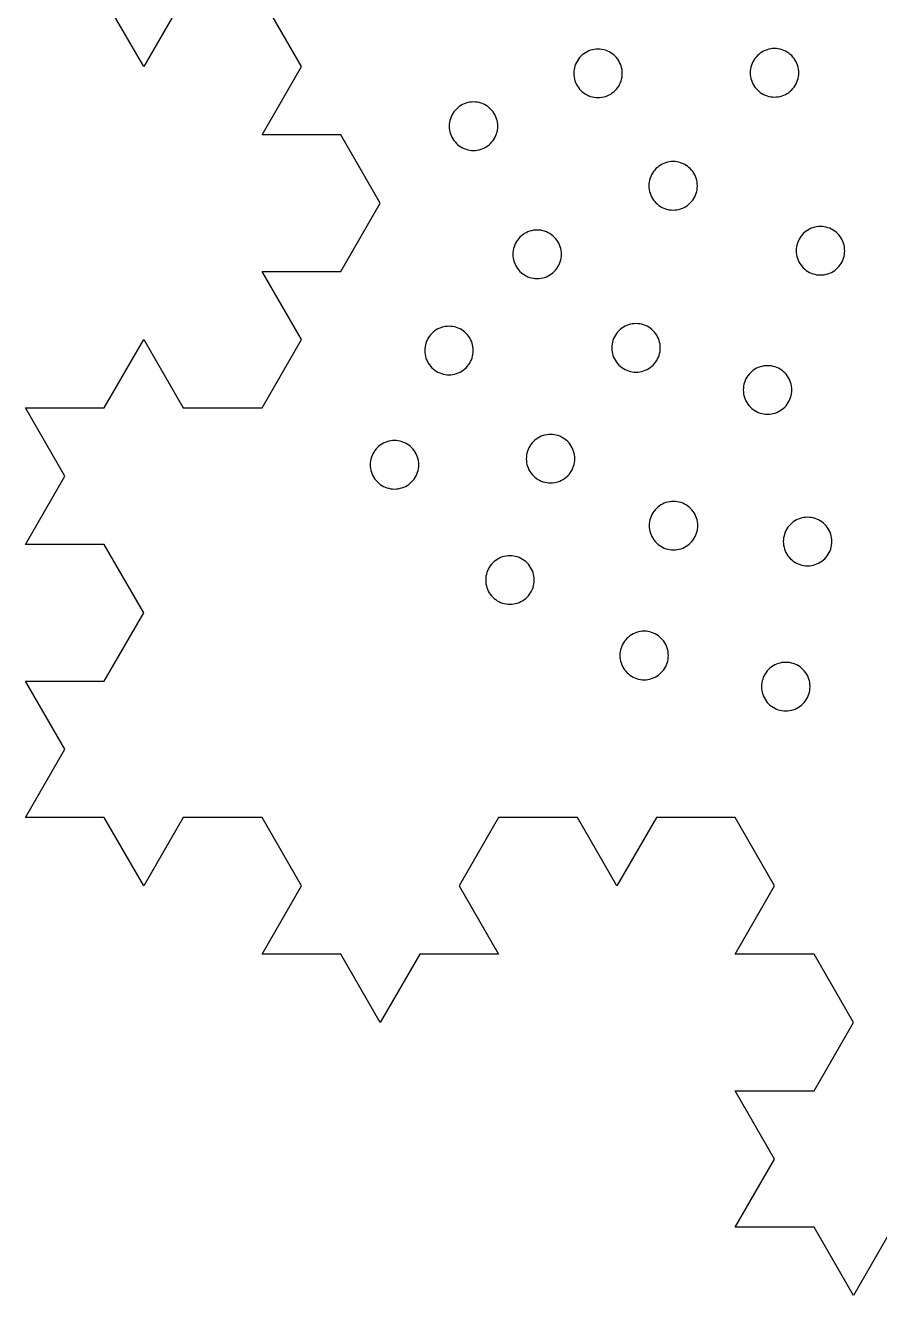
# Model space of a CAD drawing. Header units: millimetres. Extents: x 0 to 377, y 0 to 280.
# Drawn here: x 133.9 to 183.2, y 146 to 219.3 of the extents above; entities that cross this region are included whole.
import ezdxf

# ---------------------------------------------------------------- set-up
doc = ezdxf.new("R2010")
doc.units = ezdxf.units.MM
doc.layers.add('CUT', color=1, linetype='Continuous')

msp = doc.modelspace()

# ---------------------------------------------------------------- linework, layer by layer
at = {"layer": 'CUT'}
for points in [[(183.958, 149.956), (181.683, 146.015), (179.408, 149.956), (174.857, 149.956), (177.132, 153.896), (174.857, 157.837), (179.408, 157.837), (181.683, 161.778), (179.408, 165.719), (174.857, 165.719), (177.132, 169.659), (174.857, 173.6), (170.307, 173.6), (168.032, 169.659), (165.756, 173.6), (161.206, 173.6), (158.931, 169.659), (161.206, 165.719), (156.656, 165.719), (154.381, 161.778), (152.105, 165.719), (147.555, 165.719), (149.83, 169.659), (147.555, 173.6), (143.005, 173.6), (140.729, 169.659), (138.454, 173.6), (133.904, 173.6), (136.179, 177.541), (133.904, 181.481), (138.454, 181.481), (140.729, 185.422), (138.454, 189.363), (133.904, 189.363), (136.179, 193.304), (133.904, 197.244), (138.454, 197.244), (140.729, 201.185), (143.005, 197.244), (147.555, 197.244), (149.83, 201.185), (147.555, 205.126), (152.105, 205.126), (154.381, 209.067), (152.105, 213.007), (147.555, 213.007), (149.83, 216.948), (147.555, 220.889)], [(143.005, 220.889), (140.729, 216.948), (138.454, 220.889)]]:
    msp.add_lwpolyline(points, dxfattribs=at)
for points in [[(168.236, 216.015), (168.274, 216.118), (168.304, 216.224), (168.325, 216.332), (168.338, 216.441), (168.342, 216.551), (168.338, 216.66), (168.325, 216.77), (168.304, 216.877), (168.274, 216.983), (168.236, 217.086), (168.19, 217.186), (168.136, 217.282), (168.075, 217.373), (168.007, 217.46), (167.932, 217.54), (167.852, 217.615), (167.765, 217.683), (167.674, 217.744), (167.578, 217.798), (167.478, 217.844), (167.375, 217.882), (167.269, 217.912), (167.162, 217.933), (167.052, 217.946), (166.942, 217.951), (166.833, 217.946), (166.723, 217.933), (166.616, 217.912), (166.51, 217.882), (166.407, 217.844), (166.307, 217.798), (166.211, 217.744), (166.12, 217.683), (166.033, 217.615), (165.953, 217.54), (165.878, 217.46), (165.81, 217.373), (165.749, 217.282), (165.695, 217.186), (165.649, 217.086), (165.611, 216.983), (165.581, 216.877), (165.56, 216.77), (165.547, 216.66), (165.542, 216.551), (165.547, 216.441), (165.56, 216.332), (165.581, 216.224), (165.611, 216.118), (165.649, 216.015), (165.695, 215.915), (165.749, 215.819), (165.81, 215.728), (165.878, 215.641), (165.953, 215.561), (166.033, 215.486), (166.12, 215.418), (166.211, 215.357), (166.307, 215.303), (166.407, 215.257), (166.51, 215.219), (166.616, 215.189), (166.723, 215.168), (166.833, 215.155), (166.942, 215.151), (167.052, 215.155), (167.162, 215.168), (167.269, 215.189), (167.375, 215.219), (167.478, 215.257), (167.578, 215.303), (167.674, 215.357), (167.765, 215.418), (167.852, 215.486), (167.932, 215.561), (168.007, 215.641), (168.075, 215.728), (168.136, 215.819), (168.19, 215.915), (168.236, 216.015)], [(178.418, 216.048), (178.456, 216.151), (178.486, 216.257), (178.507, 216.364), (178.52, 216.473), (178.524, 216.583), (178.52, 216.693), (178.507, 216.802), (178.486, 216.91), (178.456, 217.016), (178.418, 217.119), (178.372, 217.219), (178.318, 217.315), (178.257, 217.406), (178.189, 217.493), (178.114, 217.573), (178.033, 217.648), (177.947, 217.716), (177.856, 217.777), (177.76, 217.831), (177.66, 217.877), (177.557, 217.915), (177.451, 217.945), (177.343, 217.966), (177.234, 217.979), (177.124, 217.983), (177.014, 217.979), (176.905, 217.966), (176.797, 217.945), (176.692, 217.915), (176.589, 217.877), (176.489, 217.831), (176.393, 217.777), (176.301, 217.716), (176.215, 217.648), (176.134, 217.573), (176.06, 217.493), (175.992, 217.406), (175.931, 217.315), (175.877, 217.219), (175.831, 217.119), (175.793, 217.016), (175.763, 216.91), (175.742, 216.802), (175.729, 216.693), (175.724, 216.583), (175.729, 216.473), (175.742, 216.364), (175.763, 216.257), (175.793, 216.151), (175.831, 216.048), (175.877, 215.948), (175.931, 215.852), (175.992, 215.76), (176.06, 215.674), (176.134, 215.593), (176.215, 215.519), (176.301, 215.451), (176.393, 215.39), (176.489, 215.336), (176.589, 215.29), (176.692, 215.252), (176.797, 215.222), (176.905, 215.201), (177.014, 215.188), (177.124, 215.183), (177.234, 215.188), (177.343, 215.201), (177.451, 215.222), (177.557, 215.252), (177.66, 215.29), (177.76, 215.336), (177.856, 215.39), (177.947, 215.451), (178.033, 215.519), (178.114, 215.593), (178.189, 215.674), (178.257, 215.76), (178.318, 215.852), (178.372, 215.948), (178.418, 216.048)], [(161.051, 212.965), (161.089, 213.068), (161.119, 213.174), (161.14, 213.281), (161.153, 213.391), (161.158, 213.5), (161.153, 213.61), (161.14, 213.719), (161.119, 213.827), (161.089, 213.933), (161.051, 214.036), (161.005, 214.136), (160.951, 214.232), (160.89, 214.323), (160.822, 214.41), (160.747, 214.49), (160.667, 214.565), (160.58, 214.633), (160.489, 214.694), (160.393, 214.748), (160.293, 214.794), (160.19, 214.832), (160.084, 214.862), (159.977, 214.883), (159.867, 214.896), (159.758, 214.9), (159.648, 214.896), (159.539, 214.883), (159.431, 214.862), (159.325, 214.832), (159.222, 214.794), (159.122, 214.748), (159.026, 214.694), (158.935, 214.633), (158.848, 214.565), (158.768, 214.49), (158.693, 214.41), (158.625, 214.323), (158.564, 214.232), (158.51, 214.136), (158.464, 214.036), (158.426, 213.933), (158.396, 213.827), (158.375, 213.719), (158.362, 213.61), (158.358, 213.5), (158.362, 213.391), (158.375, 213.281), (158.396, 213.174), (158.426, 213.068), (158.464, 212.965), (158.51, 212.865), (158.564, 212.769), (158.625, 212.678), (158.693, 212.591), (158.768, 212.511), (158.848, 212.436), (158.935, 212.368), (159.026, 212.307), (159.122, 212.253), (159.222, 212.207), (159.325, 212.169), (159.431, 212.139), (159.539, 212.118), (159.648, 212.105), (159.758, 212.1), (159.867, 212.105), (159.977, 212.118), (160.084, 212.139), (160.19, 212.169), (160.293, 212.207), (160.393, 212.253), (160.489, 212.307), (160.58, 212.368), (160.667, 212.436), (160.747, 212.511), (160.822, 212.591), (160.89, 212.678), (160.951, 212.769), (161.005, 212.865), (161.051, 212.965)], [(172.568, 209.526), (172.606, 209.629), (172.636, 209.735), (172.657, 209.843), (172.67, 209.952), (172.674, 210.062), (172.67, 210.171), (172.657, 210.281), (172.636, 210.388), (172.606, 210.494), (172.568, 210.597), (172.522, 210.697), (172.468, 210.793), (172.407, 210.885), (172.339, 210.971), (172.264, 211.052), (172.184, 211.126), (172.097, 211.194), (172.006, 211.255), (171.91, 211.309), (171.81, 211.355), (171.707, 211.393), (171.601, 211.423), (171.493, 211.444), (171.384, 211.457), (171.274, 211.462), (171.164, 211.457), (171.055, 211.444), (170.948, 211.423), (170.842, 211.393), (170.739, 211.355), (170.639, 211.309), (170.543, 211.255), (170.451, 211.194), (170.365, 211.126), (170.284, 211.052), (170.21, 210.971), (170.142, 210.885), (170.081, 210.793), (170.027, 210.697), (169.981, 210.597), (169.943, 210.494), (169.913, 210.388), (169.892, 210.281), (169.879, 210.171), (169.874, 210.062), (169.879, 209.952), (169.892, 209.843), (169.913, 209.735), (169.943, 209.629), (169.981, 209.526), (170.027, 209.426), (170.081, 209.33), (170.142, 209.239), (170.21, 209.152), (170.284, 209.072), (170.365, 208.997), (170.451, 208.929), (170.543, 208.868), (170.639, 208.814), (170.739, 208.768), (170.842, 208.73), (170.948, 208.7), (171.055, 208.679), (171.164, 208.666), (171.274, 208.662), (171.384, 208.666), (171.493, 208.679), (171.601, 208.7), (171.707, 208.73), (171.81, 208.768), (171.91, 208.814), (172.006, 208.868), (172.097, 208.929), (172.184, 208.997), (172.264, 209.072), (172.339, 209.152), (172.407, 209.239), (172.468, 209.33), (172.522, 209.426), (172.568, 209.526)], [(164.723, 205.574), (164.761, 205.677), (164.791, 205.783), (164.812, 205.891), (164.825, 206), (164.829, 206.11), (164.825, 206.22), (164.812, 206.329), (164.791, 206.437), (164.761, 206.542), (164.723, 206.646), (164.677, 206.745), (164.623, 206.841), (164.562, 206.933), (164.494, 207.019), (164.419, 207.1), (164.339, 207.174), (164.252, 207.242), (164.161, 207.303), (164.065, 207.357), (163.965, 207.403), (163.862, 207.441), (163.756, 207.471), (163.648, 207.493), (163.539, 207.505), (163.429, 207.51), (163.32, 207.505), (163.21, 207.493), (163.103, 207.471), (162.997, 207.441), (162.894, 207.403), (162.794, 207.357), (162.698, 207.303), (162.606, 207.242), (162.52, 207.174), (162.439, 207.1), (162.365, 207.019), (162.297, 206.933), (162.236, 206.841), (162.182, 206.745), (162.136, 206.646), (162.098, 206.542), (162.068, 206.437), (162.047, 206.329), (162.034, 206.22), (162.029, 206.11), (162.034, 206), (162.047, 205.891), (162.068, 205.783), (162.098, 205.677), (162.136, 205.574), (162.182, 205.474), (162.236, 205.378), (162.297, 205.287), (162.365, 205.201), (162.439, 205.12), (162.52, 205.045), (162.606, 204.977), (162.698, 204.916), (162.794, 204.862), (162.894, 204.816), (162.997, 204.778), (163.103, 204.748), (163.21, 204.727), (163.32, 204.714), (163.429, 204.71), (163.539, 204.714), (163.648, 204.727), (163.756, 204.748), (163.862, 204.778), (163.965, 204.816), (164.065, 204.862), (164.161, 204.916), (164.252, 204.977), (164.339, 205.045), (164.419, 205.12), (164.494, 205.201), (164.562, 205.287), (164.623, 205.378), (164.677, 205.474), (164.723, 205.574)], [(181.069, 205.779), (181.107, 205.882), (181.137, 205.988), (181.158, 206.096), (181.171, 206.205), (181.175, 206.315), (181.171, 206.424), (181.158, 206.534), (181.137, 206.641), (181.107, 206.747), (181.069, 206.85), (181.023, 206.95), (180.969, 207.046), (180.908, 207.137), (180.84, 207.224), (180.765, 207.305), (180.685, 207.379), (180.598, 207.447), (180.507, 207.508), (180.411, 207.562), (180.311, 207.608), (180.208, 207.646), (180.102, 207.676), (179.994, 207.697), (179.885, 207.71), (179.775, 207.715), (179.666, 207.71), (179.556, 207.697), (179.449, 207.676), (179.343, 207.646), (179.24, 207.608), (179.14, 207.562), (179.044, 207.508), (178.953, 207.447), (178.866, 207.379), (178.785, 207.305), (178.711, 207.224), (178.643, 207.137), (178.582, 207.046), (178.528, 206.95), (178.482, 206.85), (178.444, 206.747), (178.414, 206.641), (178.393, 206.534), (178.38, 206.424), (178.375, 206.315), (178.38, 206.205), (178.393, 206.096), (178.414, 205.988), (178.444, 205.882), (178.482, 205.779), (178.528, 205.679), (178.582, 205.583), (178.643, 205.492), (178.711, 205.405), (178.785, 205.325), (178.866, 205.25), (178.953, 205.182), (179.044, 205.121), (179.14, 205.067), (179.24, 205.021), (179.343, 204.983), (179.449, 204.953), (179.556, 204.932), (179.666, 204.919), (179.775, 204.915), (179.885, 204.919), (179.994, 204.932), (180.102, 204.953), (180.208, 204.983), (180.311, 205.021), (180.411, 205.067), (180.507, 205.121), (180.598, 205.182), (180.685, 205.25), (180.765, 205.325), (180.84, 205.405), (180.908, 205.492), (180.969, 205.583), (181.023, 205.679), (181.069, 205.779)], [(159.591, 199.92), (159.637, 200.02), (159.675, 200.123), (159.705, 200.229), (159.727, 200.336), (159.74, 200.446), (159.744, 200.555), (159.74, 200.665), (159.727, 200.774), (159.705, 200.882), (159.675, 200.988), (159.637, 201.091), (159.591, 201.191), (159.538, 201.287), (159.477, 201.378), (159.409, 201.465), (159.334, 201.545), (159.253, 201.62), (159.167, 201.688), (159.075, 201.749), (158.98, 201.803), (158.88, 201.849), (158.777, 201.887), (158.671, 201.917), (158.563, 201.938), (158.454, 201.951), (158.344, 201.955), (158.234, 201.951), (158.125, 201.938), (158.017, 201.917), (157.911, 201.887), (157.808, 201.849), (157.708, 201.803), (157.612, 201.749), (157.521, 201.688), (157.435, 201.62), (157.354, 201.545), (157.279, 201.465), (157.211, 201.378), (157.15, 201.287), (157.097, 201.191), (157.051, 201.091), (157.013, 200.988), (156.983, 200.882), (156.961, 200.774), (156.948, 200.665), (156.944, 200.555), (156.948, 200.446), (156.961, 200.336), (156.983, 200.229), (157.013, 200.123), (157.051, 200.02), (157.097, 199.92), (157.15, 199.824), (157.211, 199.732), (157.279, 199.646), (157.354, 199.565), (157.435, 199.491), (157.521, 199.423), (157.612, 199.362), (157.708, 199.308), (157.808, 199.262), (157.911, 199.224), (158.017, 199.194), (158.125, 199.173), (158.234, 199.16), (158.344, 199.155), (158.454, 199.16), (158.563, 199.173), (158.671, 199.194), (158.777, 199.224), (158.88, 199.262), (158.98, 199.308), (159.075, 199.362), (159.167, 199.423), (159.253, 199.491), (159.334, 199.565), (159.409, 199.646), (159.477, 199.732), (159.538, 199.824), (159.591, 199.92)], [(170.428, 200.173), (170.466, 200.276), (170.496, 200.382), (170.518, 200.489), (170.531, 200.599), (170.535, 200.708), (170.531, 200.818), (170.518, 200.927), (170.496, 201.035), (170.466, 201.141), (170.428, 201.244), (170.382, 201.344), (170.329, 201.44), (170.267, 201.531), (170.199, 201.618), (170.125, 201.698), (170.044, 201.773), (169.958, 201.841), (169.866, 201.902), (169.77, 201.956), (169.671, 202.002), (169.567, 202.04), (169.462, 202.07), (169.354, 202.091), (169.245, 202.104), (169.135, 202.108), (169.025, 202.104), (168.916, 202.091), (168.808, 202.07), (168.702, 202.04), (168.599, 202.002), (168.499, 201.956), (168.403, 201.902), (168.312, 201.841), (168.226, 201.773), (168.145, 201.698), (168.07, 201.618), (168.002, 201.531), (167.941, 201.44), (167.887, 201.344), (167.841, 201.244), (167.803, 201.141), (167.774, 201.035), (167.752, 200.927), (167.739, 200.818), (167.735, 200.708), (167.739, 200.599), (167.752, 200.489), (167.774, 200.382), (167.803, 200.276), (167.841, 200.173), (167.887, 200.073), (167.941, 199.977), (168.002, 199.886), (168.07, 199.799), (168.145, 199.719), (168.226, 199.644), (168.312, 199.576), (168.403, 199.515), (168.499, 199.461), (168.599, 199.415), (168.702, 199.377), (168.808, 199.347), (168.916, 199.326), (169.025, 199.313), (169.135, 199.308), (169.245, 199.313), (169.354, 199.326), (169.462, 199.347), (169.567, 199.377), (169.671, 199.415), (169.77, 199.461), (169.866, 199.515), (169.958, 199.576), (170.044, 199.644), (170.125, 199.719), (170.199, 199.799), (170.267, 199.886), (170.329, 199.977), (170.382, 200.073), (170.428, 200.173)], [(177.971, 197.646), (178.017, 197.746), (178.055, 197.849), (178.085, 197.955), (178.106, 198.062), (178.119, 198.172), (178.123, 198.281), (178.119, 198.391), (178.106, 198.5), (178.085, 198.608), (178.055, 198.714), (178.017, 198.817), (177.971, 198.917), (177.917, 199.013), (177.856, 199.104), (177.788, 199.191), (177.713, 199.271), (177.632, 199.346), (177.546, 199.414), (177.455, 199.475), (177.359, 199.529), (177.259, 199.575), (177.156, 199.613), (177.05, 199.643), (176.942, 199.664), (176.833, 199.677), (176.723, 199.681), (176.613, 199.677), (176.504, 199.664), (176.396, 199.643), (176.291, 199.613), (176.187, 199.575), (176.088, 199.529), (175.992, 199.475), (175.9, 199.414), (175.814, 199.346), (175.733, 199.271), (175.659, 199.191), (175.591, 199.104), (175.529, 199.013), (175.476, 198.917), (175.43, 198.817), (175.392, 198.714), (175.362, 198.608), (175.34, 198.5), (175.328, 198.391), (175.323, 198.281), (175.328, 198.172), (175.34, 198.062), (175.362, 197.955), (175.392, 197.849), (175.43, 197.746), (175.476, 197.646), (175.529, 197.55), (175.591, 197.458), (175.659, 197.372), (175.733, 197.291), (175.814, 197.217), (175.9, 197.149), (175.992, 197.088), (176.088, 197.034), (176.187, 196.988), (176.291, 196.95), (176.396, 196.92), (176.504, 196.899), (176.613, 196.886), (176.723, 196.881), (176.833, 196.886), (176.942, 196.899), (177.05, 196.92), (177.156, 196.95), (177.259, 196.988), (177.359, 197.034), (177.455, 197.088), (177.546, 197.149), (177.632, 197.217), (177.713, 197.291), (177.788, 197.372), (177.856, 197.458), (177.917, 197.55), (177.971, 197.646)], [(156.492, 193.428), (156.53, 193.531), (156.56, 193.637), (156.581, 193.745), (156.594, 193.854), (156.599, 193.964), (156.594, 194.074), (156.581, 194.183), (156.56, 194.291), (156.53, 194.397), (156.492, 194.5), (156.446, 194.6), (156.392, 194.695), (156.331, 194.787), (156.263, 194.873), (156.189, 194.954), (156.108, 195.029), (156.022, 195.097), (155.93, 195.158), (155.834, 195.211), (155.734, 195.257), (155.631, 195.295), (155.526, 195.325), (155.418, 195.347), (155.309, 195.36), (155.199, 195.364), (155.089, 195.36), (154.98, 195.347), (154.872, 195.325), (154.766, 195.295), (154.663, 195.257), (154.563, 195.211), (154.467, 195.158), (154.376, 195.097), (154.289, 195.029), (154.209, 194.954), (154.134, 194.873), (154.066, 194.787), (154.005, 194.695), (153.951, 194.6), (153.905, 194.5), (153.867, 194.397), (153.837, 194.291), (153.816, 194.183), (153.803, 194.074), (153.799, 193.964), (153.803, 193.854), (153.816, 193.745), (153.837, 193.637), (153.867, 193.531), (153.905, 193.428), (153.951, 193.328), (154.005, 193.232), (154.066, 193.141), (154.134, 193.055), (154.209, 192.974), (154.289, 192.899), (154.376, 192.831), (154.467, 192.77), (154.563, 192.717), (154.663, 192.671), (154.766, 192.632), (154.872, 192.603), (154.98, 192.581), (155.089, 192.568), (155.199, 192.564), (155.309, 192.568), (155.418, 192.581), (155.526, 192.603), (155.631, 192.632), (155.734, 192.671), (155.834, 192.717), (155.93, 192.77), (156.022, 192.831), (156.108, 192.899), (156.189, 192.974), (156.263, 193.055), (156.331, 193.141), (156.392, 193.232), (156.446, 193.328), (156.492, 193.428)], [(165.495, 193.777), (165.533, 193.88), (165.563, 193.986), (165.585, 194.094), (165.598, 194.203), (165.602, 194.313), (165.598, 194.423), (165.585, 194.532), (165.563, 194.639), (165.533, 194.745), (165.495, 194.848), (165.449, 194.948), (165.396, 195.044), (165.335, 195.136), (165.267, 195.222), (165.192, 195.303), (165.111, 195.377), (165.025, 195.445), (164.933, 195.506), (164.838, 195.56), (164.738, 195.606), (164.635, 195.644), (164.529, 195.674), (164.421, 195.695), (164.312, 195.708), (164.202, 195.713), (164.092, 195.708), (163.983, 195.695), (163.875, 195.674), (163.769, 195.644), (163.666, 195.606), (163.566, 195.56), (163.47, 195.506), (163.379, 195.445), (163.293, 195.377), (163.212, 195.303), (163.137, 195.222), (163.069, 195.136), (163.008, 195.044), (162.955, 194.948), (162.909, 194.848), (162.87, 194.745), (162.841, 194.639), (162.819, 194.532), (162.806, 194.423), (162.802, 194.313), (162.806, 194.203), (162.819, 194.094), (162.841, 193.986), (162.87, 193.88), (162.909, 193.777), (162.955, 193.677), (163.008, 193.581), (163.069, 193.49), (163.137, 193.403), (163.212, 193.323), (163.293, 193.248), (163.379, 193.18), (163.47, 193.119), (163.566, 193.065), (163.666, 193.019), (163.769, 192.981), (163.875, 192.951), (163.983, 192.93), (164.092, 192.917), (164.202, 192.913), (164.312, 192.917), (164.421, 192.93), (164.529, 192.951), (164.635, 192.981), (164.738, 193.019), (164.838, 193.065), (164.933, 193.119), (165.025, 193.18), (165.111, 193.248), (165.192, 193.323), (165.267, 193.403), (165.335, 193.49), (165.396, 193.581), (165.449, 193.677), (165.495, 193.777)], [(172.589, 189.915), (172.627, 190.018), (172.657, 190.124), (172.679, 190.231), (172.692, 190.34), (172.696, 190.45), (172.692, 190.56), (172.679, 190.669), (172.657, 190.777), (172.627, 190.883), (172.589, 190.986), (172.543, 191.086), (172.49, 191.182), (172.429, 191.273), (172.361, 191.36), (172.286, 191.44), (172.205, 191.515), (172.119, 191.583), (172.027, 191.644), (171.932, 191.698), (171.832, 191.744), (171.729, 191.782), (171.623, 191.812), (171.515, 191.833), (171.406, 191.846), (171.296, 191.85), (171.186, 191.846), (171.077, 191.833), (170.969, 191.812), (170.863, 191.782), (170.76, 191.744), (170.66, 191.698), (170.564, 191.644), (170.473, 191.583), (170.387, 191.515), (170.306, 191.44), (170.231, 191.36), (170.163, 191.273), (170.102, 191.182), (170.049, 191.086), (170.003, 190.986), (169.964, 190.883), (169.935, 190.777), (169.913, 190.669), (169.9, 190.56), (169.896, 190.45), (169.9, 190.34), (169.913, 190.231), (169.935, 190.124), (169.964, 190.018), (170.003, 189.915), (170.049, 189.815), (170.102, 189.719), (170.163, 189.627), (170.231, 189.541), (170.306, 189.46), (170.387, 189.386), (170.473, 189.318), (170.564, 189.257), (170.66, 189.203), (170.76, 189.157), (170.863, 189.119), (170.969, 189.089), (171.077, 189.068), (171.186, 189.055), (171.296, 189.05), (171.406, 189.055), (171.515, 189.068), (171.623, 189.089), (171.729, 189.119), (171.832, 189.157), (171.932, 189.203), (172.027, 189.257), (172.119, 189.318), (172.205, 189.386), (172.286, 189.46), (172.361, 189.541), (172.429, 189.627), (172.49, 189.719), (172.543, 189.815), (172.589, 189.915)], [(180.327, 188.997), (180.365, 189.101), (180.395, 189.206), (180.416, 189.314), (180.429, 189.423), (180.433, 189.533), (180.429, 189.643), (180.416, 189.752), (180.395, 189.86), (180.365, 189.966), (180.327, 190.069), (180.281, 190.169), (180.227, 190.265), (180.166, 190.356), (180.098, 190.442), (180.023, 190.523), (179.943, 190.598), (179.856, 190.666), (179.765, 190.727), (179.669, 190.781), (179.569, 190.827), (179.466, 190.865), (179.36, 190.895), (179.252, 190.916), (179.143, 190.929), (179.033, 190.933), (178.924, 190.929), (178.814, 190.916), (178.707, 190.895), (178.601, 190.865), (178.498, 190.827), (178.398, 190.781), (178.302, 190.727), (178.21, 190.666), (178.124, 190.598), (178.043, 190.523), (177.969, 190.442), (177.901, 190.356), (177.84, 190.265), (177.786, 190.169), (177.74, 190.069), (177.702, 189.966), (177.672, 189.86), (177.651, 189.752), (177.638, 189.643), (177.633, 189.533), (177.638, 189.423), (177.651, 189.314), (177.672, 189.206), (177.702, 189.101), (177.74, 188.997), (177.786, 188.898), (177.84, 188.802), (177.901, 188.71), (177.969, 188.624), (178.043, 188.543), (178.124, 188.469), (178.21, 188.401), (178.302, 188.34), (178.398, 188.286), (178.498, 188.24), (178.601, 188.202), (178.707, 188.172), (178.814, 188.15), (178.924, 188.138), (179.033, 188.133), (179.143, 188.138), (179.252, 188.15), (179.36, 188.172), (179.466, 188.202), (179.569, 188.24), (179.669, 188.286), (179.765, 188.34), (179.856, 188.401), (179.943, 188.469), (180.023, 188.543), (180.098, 188.624), (180.166, 188.71), (180.227, 188.802), (180.281, 188.898), (180.327, 188.997)], [(163.153, 186.776), (163.191, 186.879), (163.221, 186.984), (163.242, 187.092), (163.255, 187.201), (163.259, 187.311), (163.255, 187.421), (163.242, 187.53), (163.221, 187.638), (163.191, 187.744), (163.153, 187.847), (163.107, 187.947), (163.053, 188.043), (162.992, 188.134), (162.924, 188.221), (162.849, 188.301), (162.769, 188.376), (162.682, 188.444), (162.591, 188.505), (162.495, 188.559), (162.395, 188.605), (162.292, 188.643), (162.186, 188.673), (162.078, 188.694), (161.969, 188.707), (161.859, 188.711), (161.75, 188.707), (161.64, 188.694), (161.533, 188.673), (161.427, 188.643), (161.324, 188.605), (161.224, 188.559), (161.128, 188.505), (161.037, 188.444), (160.95, 188.376), (160.869, 188.301), (160.795, 188.221), (160.727, 188.134), (160.666, 188.043), (160.612, 187.947), (160.566, 187.847), (160.528, 187.744), (160.498, 187.638), (160.477, 187.53), (160.464, 187.421), (160.459, 187.311), (160.464, 187.201), (160.477, 187.092), (160.498, 186.984), (160.528, 186.879), (160.566, 186.776), (160.612, 186.676), (160.666, 186.58), (160.727, 186.488), (160.795, 186.402), (160.869, 186.321), (160.95, 186.247), (161.037, 186.179), (161.128, 186.118), (161.224, 186.064), (161.324, 186.018), (161.427, 185.98), (161.533, 185.95), (161.64, 185.929), (161.75, 185.916), (161.859, 185.911), (161.969, 185.916), (162.078, 185.929), (162.186, 185.95), (162.292, 185.98), (162.395, 186.018), (162.495, 186.064), (162.591, 186.118), (162.682, 186.179), (162.769, 186.247), (162.849, 186.321), (162.924, 186.402), (162.992, 186.488), (163.053, 186.58), (163.107, 186.676), (163.153, 186.776)], [(170.896, 182.42), (170.934, 182.523), (170.964, 182.629), (170.985, 182.737), (170.998, 182.846), (171.002, 182.956), (170.998, 183.066), (170.985, 183.175), (170.964, 183.283), (170.934, 183.388), (170.896, 183.492), (170.85, 183.591), (170.796, 183.687), (170.735, 183.779), (170.667, 183.865), (170.592, 183.946), (170.512, 184.02), (170.425, 184.088), (170.334, 184.15), (170.238, 184.203), (170.138, 184.249), (170.035, 184.287), (169.929, 184.317), (169.821, 184.339), (169.712, 184.352), (169.602, 184.356), (169.493, 184.352), (169.383, 184.339), (169.276, 184.317), (169.17, 184.287), (169.067, 184.249), (168.967, 184.203), (168.871, 184.15), (168.78, 184.088), (168.693, 184.02), (168.612, 183.946), (168.538, 183.865), (168.47, 183.779), (168.409, 183.687), (168.355, 183.591), (168.309, 183.492), (168.271, 183.388), (168.241, 183.283), (168.22, 183.175), (168.207, 183.066), (168.202, 182.956), (168.207, 182.846), (168.22, 182.737), (168.241, 182.629), (168.271, 182.523), (168.309, 182.42), (168.355, 182.32), (168.409, 182.224), (168.47, 182.133), (168.538, 182.047), (168.612, 181.966), (168.693, 181.891), (168.78, 181.823), (168.871, 181.762), (168.967, 181.708), (169.067, 181.662), (169.17, 181.624), (169.276, 181.595), (169.383, 181.573), (169.493, 181.56), (169.602, 181.556), (169.712, 181.56), (169.821, 181.573), (169.929, 181.595), (170.035, 181.624), (170.138, 181.662), (170.238, 181.708), (170.334, 181.762), (170.425, 181.823), (170.512, 181.891), (170.592, 181.966), (170.667, 182.047), (170.735, 182.133), (170.796, 182.224), (170.85, 182.32), (170.896, 182.42)], [(179.066, 180.624), (179.104, 180.728), (179.134, 180.833), (179.155, 180.941), (179.168, 181.05), (179.173, 181.16), (179.168, 181.27), (179.155, 181.379), (179.134, 181.487), (179.104, 181.593), (179.066, 181.696), (179.02, 181.796), (178.966, 181.892), (178.905, 181.983), (178.837, 182.069), (178.763, 182.15), (178.682, 182.225), (178.596, 182.293), (178.504, 182.354), (178.408, 182.408), (178.308, 182.454), (178.205, 182.492), (178.1, 182.522), (177.992, 182.543), (177.883, 182.556), (177.773, 182.56), (177.663, 182.556), (177.554, 182.543), (177.446, 182.522), (177.34, 182.492), (177.237, 182.454), (177.137, 182.408), (177.041, 182.354), (176.95, 182.293), (176.863, 182.225), (176.783, 182.15), (176.708, 182.069), (176.64, 181.983), (176.579, 181.892), (176.525, 181.796), (176.479, 181.696), (176.441, 181.593), (176.411, 181.487), (176.39, 181.379), (176.377, 181.27), (176.373, 181.16), (176.377, 181.05), (176.39, 180.941), (176.411, 180.833), (176.441, 180.728), (176.479, 180.624), (176.525, 180.525), (176.579, 180.429), (176.64, 180.337), (176.708, 180.251), (176.783, 180.17), (176.863, 180.096), (176.95, 180.028), (177.041, 179.967), (177.137, 179.913), (177.237, 179.867), (177.34, 179.829), (177.446, 179.799), (177.554, 179.777), (177.663, 179.765), (177.773, 179.76), (177.883, 179.765), (177.992, 179.777), (178.1, 179.799), (178.205, 179.829), (178.308, 179.867), (178.408, 179.913), (178.504, 179.967), (178.596, 180.028), (178.682, 180.096), (178.763, 180.17), (178.837, 180.251), (178.905, 180.337), (178.966, 180.429), (179.02, 180.525), (179.066, 180.624)]]:
    msp.add_lwpolyline(points, close=True, dxfattribs=at)

doc.saveas('drawing.dxf')
